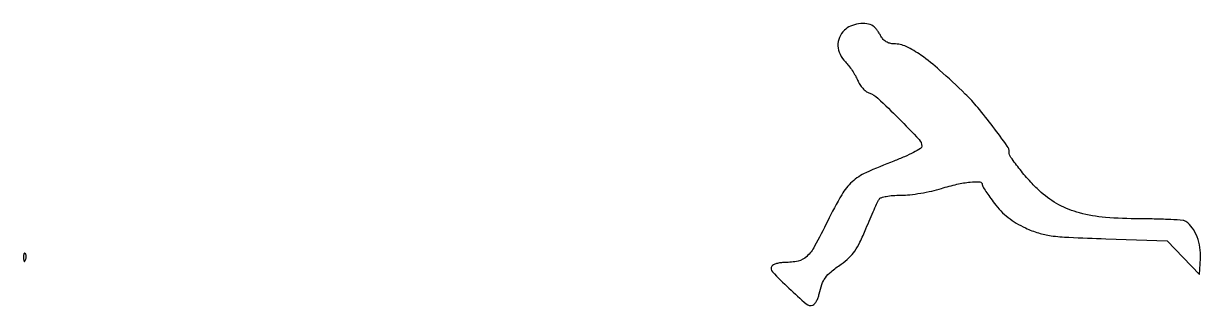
# Model space of a CAD drawing. Extents: x 0 to 350, y 0 to 84.
import ezdxf

# ---------------------------------------------------------------- set-up
doc = ezdxf.new("R2010")
doc.units = 0

msp = doc.modelspace()

# ---------------------------------------------------------------- linework, layer by layer
for points in [[(244, 82, 0.097352), (242.546409, 79.835144, 0.108351), (242.093179, 77.363461, 0.1042), (242.713197, 74.853304, 0.084095), (244.325034, 72.584056, -0.031087), (245.308775, 71.469748, -0.018487), (246.343828, 70.032475, -0.018465), (247.273188, 68.517421, -0.030159), (247.932581, 67.162765, 0.044746), (248.578313, 65.928855, 0.040127), (249.454545, 64.780462, 0.042379), (250.416496, 63.876909, 0.090764), (251.312761, 63.400733, -0.112811), (254.002786, 61.81735, -0.008433), (260.122749, 55.840804, -0.006139), (266.214101, 49.535124, -0.19124), (267, 47.555528, -0.260773), (266.638308, 46.909189, -0.014731), (264.576563, 45.726061, -0.019527), (261.911561, 44.430624, -0.012794), (258.75, 43.139081, 0.014954), (250.432276, 39.699175, 0.078691), (246.308468, 37.002643, 0.0788), (243.222268, 33.165505, 0.015019), (238.993363, 25.237958, -0.009302), (235.152546, 17.835341, -0.076814), (232.862911, 14.826841, -0.138055), (230.318871, 13.461517, -0.053526), (226.309017, 13.013655, 0.031323), (225.038304, 12.928511, 0.036963), (223.85829, 12.685104, 0.040141), (222.918209, 12.333878, 0.145879), (222.44707, 11.914358, 0.342124), (222.623175, 10.254614, 0.011829), (227.542422, 5.367228, 0.012481), (232.68779, 0.729718, 0.275407), (234.598819, 0.399547, 0.124362), (235.155495, 0.791826, 0.045299), (235.719436, 1.583525, 0.041453), (236.205135, 2.60052, 0.038699), (236.529762, 3.70718, -0.033115), (237.321194, 6.521013, -0.073859), (238.360976, 8.480597, -0.062301), (240.039941, 10.248043, -0.018284), (243.025439, 12.517912, 0.034957), (245.368421, 14.42573, 0.051434), (247.106994, 16.429097, 0.041216), (248.647073, 19.060065, 0.014501), (250.425033, 23.060704, -0.003246), (251.661764, 26.021323, -0.004227), (252.834377, 28.714549, -0.003171), (253.849295, 30.954437, -0.038385), (254.309017, 31.779189, -0.170221), (254.968449, 32.27877, -0.0309), (256.478664, 32.663349, -0.028524), (258.464195, 32.92402, -0.017812), (260.809017, 33.012901, 0.026599), (263.443716, 33.159151, 0.014027), (266.690383, 33.605723, 0.013919), (269.997293, 34.250556, 0.020841), (272.839094, 35.012901, -0.019257), (277.473057, 36.271757, -0.033518), (281.40447, 36.905151, -0.039852), (284.252915, 36.942372, -0.39484), (285, 36.143802, 0.136306), (285.147961, 35.611133, 0.007876), (286.052711, 34.160418, 0.011509), (287.210825, 32.454467, 0.008176), (288.583699, 30.594177, 0.029405), (290.535349, 28.327765, 0.033102), (292.668066, 26.400221, 0.032509), (295.071367, 24.742823, 0.026568), (297.833699, 23.284945, 0.032829), (301.697861, 21.800121, 0.042048), (305.418, 20.979232, 0.022155), (310.732335, 20.505903, 0.003118), (321.73005, 20.08457), (339.960099, 19.5), (344.73005, 14.5), (349.5, 9.5), (349.802929, 14.204403, 0.053197), (349.664365, 17.502346, 0.055517), (348.830386, 20.647411, 0.059538), (347.406167, 23.323593, 0.085212), (345.523098, 25.234687, 0.138841), (344.709433, 25.5288, 0.00413), (341.056392, 25.758058, 0.007941), (336.712256, 25.925543, 0.005363), (331.753982, 25.984687, -0.020629), (321.593317, 26.416305, -0.044813), (313.90746, 27.761537, -0.056397), (307.784539, 30.175308, -0.060155), (302.5, 33.855829, -0.025058), (299.40844, 36.905777, -0.017501), (296.226435, 40.629833, -0.012078), (293.507505, 44.221925, -0.157217), (293, 45.796059, 0.157249), (292.414779, 47.610854, 0.006026), (288.156227, 53.379279, 0.011737), (283.658823, 59.038946, 0.026331), (279.928698, 63.062382, 0.009851), (272.327625, 70.155722, 0.029311), (266.757313, 74.592016, 0.043554), (262.386255, 77.134887, 0.107104), (258.785184, 77.964565, -0.057605), (257.539638, 78.125041, -0.071845), (256.460339, 78.564482, -0.073815), (255.571511, 79.279522, -0.065407), (254.88548, 80.25, 0.021907), (254.351028, 81.165265, 0.020279), (253.725441, 82.054877, 0.020748), (253.103862, 82.800492, 0.061491), (252.600296, 83.234687, 0.11893), (250.726361, 83.922938, 0.064545), (248.258626, 83.889182, 0.063253), (245.813984, 83.215432, 0.097844)], [(0.078947, 14.416667, 0.018894), (0.137993, 13.670344, 0.168741), (0.279315, 13.37858, 0.470617), (0.461564, 13.395823, 0.054073), (0.683114, 13.8125, 0.051402), (0.839148, 14.359369, 0.05415), (0.876576, 14.916927, 0.060344), (0.797407, 15.402231, 0.126455), (0.604167, 15.729167, 0.296942), (0.385309, 15.77538, 0.208169), (0.200665, 15.592839, 0.077125), (0.089945, 15.112848, 0.028489)]]:
    msp.add_lwpolyline(points, format="xyb", close=True)

doc.saveas('drawing.dxf')
